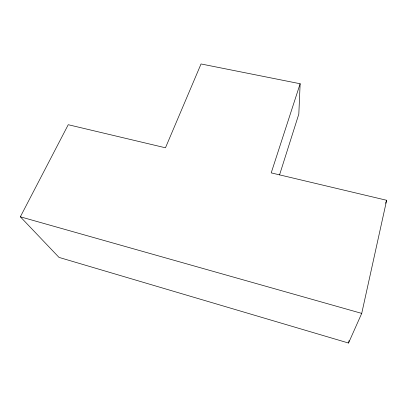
<?xml version="1.0" encoding="UTF-8"?>
<svg xmlns="http://www.w3.org/2000/svg" width="407" height="407" viewBox="0 0 407 407"><rect width="100%" height="100%" fill="white"/><g stroke="black" fill="none" stroke-linecap="round" stroke-linejoin="round"><path stroke-width="0.61" d="M300.142 83.745L271.21 172.883L386.65 200.28L361.721 313.39L348.529 343.04L59.005 257.397L20.35 216.799L68.244 124.715L165.466 147.792L201.043 63.96L300.142 83.745L298.819 114.092L279.543 174.924M348.529 343.04L349.089 340.562M385.582 203.276L386.65 200.28M20.35 216.799L361.721 313.39"/></g></svg>
